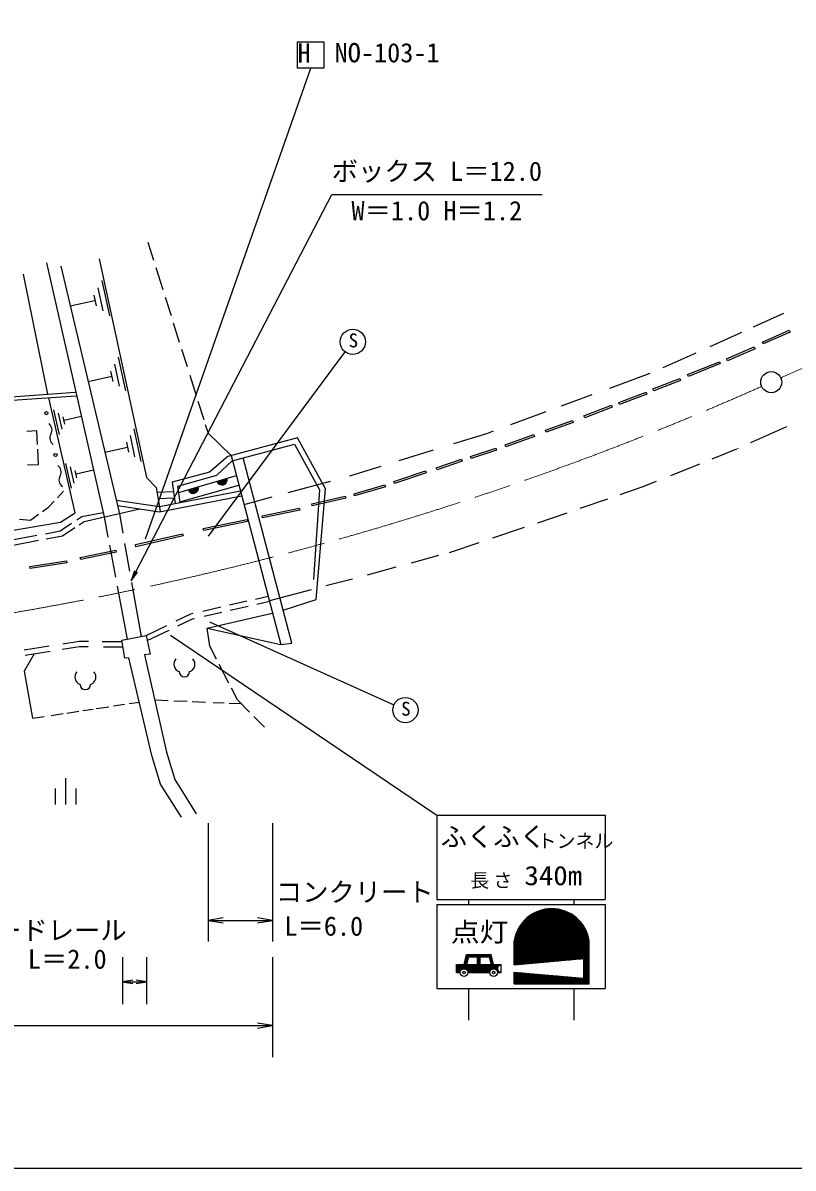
# Model space of a CAD drawing. Units: millimetres, scale not verified. Extents: x 40000 to 680000, y 20000 to 380000.
# Drawn here: x 386512 to 459704, y 205000 to 313851 of the extents above; entities that cross this region are included whole.
import ezdxf
from ezdxf.enums import TextEntityAlignment as Align

# ---------------------------------------------------------------- set-up
doc = ezdxf.new("R2010")
doc.units = ezdxf.units.MM
doc.header["$LTSCALE"] = 1000
doc.linetypes.add('CHAIN', pattern=[18.5, 12, -1.5, 3.5, -1.5])
for name, color, linetype, lineweight in [('M-BGD', 7, 'Continuous', 25), ('M-BMK', 2, 'CHAIN', 13), ('M-BMK-SRVR', 3, 'Continuous', 25), ('M-STR-STR3', 7, 'Continuous', 25), ('M-STR-STRC', 7, 'Continuous', 25), ('M-TTL-BAND', 7, 'Continuous', 25)]:
    doc.layers.add(name, color=color, linetype=linetype, lineweight=lineweight)
doc.styles.add('ＭＳ ゴシック', font='')
doc.styles.get('ＭＳ ゴシック').set_extended_font_data('MS Gothic')

# ---------------------------------------------------------------- blocks, each defined once
blk = doc.blocks.new('open_arrow')
at = {"color": 0, "linetype": 'Continuous', "lineweight": -2}
blk.add_lwpolyline([(7.5, 1.25), (0, 0), (7.5, -1.25)], dxfattribs=at)

msp = doc.modelspace()

# ---------------------------------------------------------------- linework, layer by layer
at = {"layer": 'M-BGD'}
for p, q in [((398392, 293008), (398925, 291314)), ((388751, 291042), (394227, 266892)), ((390108, 290715), (395678, 267173)), ((393759, 291417), (398252, 270636)), ((386551, 289966), (388847, 278559)), ((399147, 290608), (399809, 288502)), ((393619, 288668), (394099, 286488)), ((393999, 289368), (394729, 286008)), ((390999, 286958), (393349, 287468)), ((393239, 287968), (393459, 286958)), ((400039, 287771), (400586, 286032)), ((400803, 285340), (401375, 283520)), ((455932, 284962), (458816, 286266)), ((451823, 283103), (454838, 284467)), ((456789, 283514), (459337, 284640)), ((459418, 284457), (456870, 283331)), ((459337, 284640), (459418, 284457)), ((453381, 281914), (456018, 283070)), ((456018, 283070), (456099, 282887)), ((456870, 283331), (456789, 283514)), ((395569, 282088), (396269, 278868)), ((401585, 282855), (402108, 281190)), ((447363, 281086), (450496, 282503)), ((456099, 282887), (453461, 281731)), ((395209, 281418), (395669, 279328)), ((449677, 280432), (452699, 281647)), ((452774, 281462), (449751, 280247)), ((452699, 281647), (452774, 281462)), ((453461, 281731), (453381, 281914)), ((392699, 279778), (394959, 280268)), ((394849, 280748), (395059, 279778)), ((402366, 280370), (402970, 278449)), ((442294, 279139), (446117, 280544)), ((446387, 279060), (448934, 280058)), ((449007, 279872), (446460, 278874)), ((448934, 280058), (449007, 279872)), ((449751, 280247), (449677, 280432)), ((356838, 276171), (391463, 278754)), ((443148, 277756), (445735, 278754)), ((445735, 278754), (445807, 278568)), ((446460, 278874), (446387, 279060)), ((391573, 278378), (379432, 277540)), ((391463, 267275), (388990, 278200)), ((403147, 277887), (403694, 276148)), ((437680, 277443), (440618, 278523)), ((443220, 277570), (443148, 277756)), ((445807, 278568), (443220, 277570)), ((389979, 274738), (389449, 277078)), ((390239, 275228), (389899, 276748)), ((432865, 275673), (436242, 276914)), ((439828, 276493), (442435, 277512)), ((439901, 276307), (439828, 276493)), ((442508, 277325), (439901, 276307)), ((442435, 277512), (442508, 277325)), ((390499, 275718), (390339, 276418)), ((392059, 276438), (390419, 276068)), ((403839, 275684), (404102, 274848)), ((436181, 275149), (438748, 276065)), ((438815, 275877), (436249, 274960)), ((438748, 276065), (438815, 275877)), ((459078, 275451), (455653, 273927)), ((387820, 275067), (386870, 275012)), ((387892, 273765), (387820, 275067)), ((396699, 274628), (397129, 272618)), ((397039, 275268), (397709, 272178)), ((404102, 274848), (406307, 272723)), ((412606, 274414), (405986, 272637)), ((415253, 269571), (412606, 274414)), ((427449, 273865), (430594, 274838)), ((430594, 274838), (431222, 275069)), ((432331, 273743), (435061, 274721)), ((435128, 274533), (432399, 273555)), ((435061, 274721), (435128, 274533)), ((436249, 274960), (436181, 275149)), ((387997, 271866), (387916, 273322)), ((394289, 273058), (396449, 273528)), ((396349, 273988), (396549, 273058)), ((406404, 272219), (412327, 273821)), ((412327, 273821), (414696, 269466)), ((422255, 272257), (425539, 273274)), ((429052, 272643), (431455, 273417)), ((431517, 273227), (429113, 272453)), ((431455, 273417), (431517, 273227)), ((432399, 273555), (432331, 273743)), ((454323, 273339), (451969, 272388)), ((454470, 273401), (454416, 273377)), ((405986, 272637), (404244, 271139)), ((404941, 270860), (406404, 272219)), ((406307, 272723), (411029, 254770)), ((412059, 254910), (407429, 272496)), ((425798, 271552), (428201, 272391)), ((428267, 272203), (425864, 271363)), ((428201, 272391), (428267, 272203)), ((429113, 272453), (429052, 272643)), ((386959, 271836), (387997, 271866)), ((391129, 269628), (390599, 271978)), ((391389, 270118), (391049, 271648)), ((391649, 270608), (391489, 271318)), ((393219, 271338), (391569, 270968)), ((404244, 271139), (400691, 270198)), ((417566, 270807), (420549, 271730)), ((421775, 270249), (424756, 271263)), ((424821, 271073), (421839, 270060)), ((424756, 271263), (424821, 271073)), ((425864, 271363), (425798, 271552)), ((450814, 271920), (448052, 270803)), ((398252, 270636), (399188, 269700)), ((400691, 270198), (400993, 268185)), ((401248, 269815), (404941, 270860)), ((401323, 269230), (406804, 270833)), ((411724, 269210), (415731, 270305)), ((421839, 270060), (421775, 270249)), ((446702, 270257), (445341, 269707)), ((389791, 268724), (390359, 269328)), ((399188, 269700), (399562, 267453)), ((399265, 269236), (400825, 269304)), ((399497, 267895), (407186, 269383)), ((399508, 267388), (407313, 268899)), ((401445, 268272), (401248, 269815)), ((401436, 268343), (407043, 269925)), ((414696, 269466), (414139, 260931)), ((414382, 259050), (415253, 269571)), ((417983, 269092), (420907, 269931)), ((418038, 268899), (417983, 269092)), ((420962, 269739), (418038, 268899)), ((420907, 269931), (420962, 269739)), ((445341, 269707), (443249, 268991)), ((388373, 267415), (388946, 267826)), ((388946, 267826), (389480, 268394)), ((395363, 268501), (399497, 267895)), ((395487, 267978), (399508, 267388)), ((399361, 268660), (400913, 268718)), ((407532, 268065), (410195, 268793)), ((413960, 268136), (417144, 268860)), ((414004, 267941), (413960, 268136)), ((417188, 268665), (414004, 267941)), ((417144, 268860), (417188, 268665)), ((442059, 268584), (439434, 267685)), ((387224, 266590), (387999, 267147)), ((390072, 266392), (391463, 267275)), ((391631, 266624), (392116, 266950)), ((392116, 266950), (394134, 267302)), ((392320, 266465), (397634, 267663)), ((394227, 266892), (394590, 264960)), ((395678, 267173), (396003, 265349)), ((409242, 267008), (412773, 267731)), ((409282, 266812), (409242, 267008)), ((412813, 267535), (409282, 266812)), ((412773, 267731), (412813, 267535)), ((438211, 267267), (435410, 266308)), ((370557, 263058), (390072, 266392)), ((386186, 266672), (387224, 266590)), ((390059, 265564), (391143, 266294)), ((390275, 265095), (391445, 265879)), ((391853, 266152), (392320, 266465)), ((403655, 265792), (407824, 266660)), ((403696, 265596), (403655, 265792)), ((407864, 266464), (403696, 265596)), ((407824, 266660), (407864, 266464)), ((434155, 265883), (431142, 264873)), ((385293, 264672), (387851, 265151)), ((385422, 264188), (388006, 264671)), ((388652, 265301), (390059, 265564)), ((388719, 264804), (390275, 265095)), ((397201, 264258), (401687, 265300)), ((401732, 265105), (397246, 264063)), ((401687, 265300), (401732, 265105)), ((391962, 263042), (395348, 263737)), ((395388, 263541), (392002, 262846)), ((394733, 264197), (395304, 261160)), ((395348, 263737), (395388, 263541)), ((396177, 264373), (396644, 261752)), ((397246, 264063), (397201, 264258)), ((429844, 264438), (427030, 263496)), ((387157, 262174), (390659, 262724)), ((390690, 262526), (387188, 261976)), ((390659, 262724), (390690, 262526)), ((392002, 262846), (391962, 263042)), ((425995, 263213), (423415, 262510)), ((387188, 261976), (387157, 262174)), ((421952, 262111), (419224, 261367)), ((395462, 260317), (396408, 255279)), ((396838, 260665), (397751, 255544)), ((417713, 260955), (415312, 260329)), ((417833, 260987), (417713, 260955)), ((408617, 259089), (409821, 259364)), ((413911, 259964), (409935, 258929)), ((403618, 257947), (405326, 258337)), ((406148, 258525), (407801, 258903)), ((406214, 258027), (407918, 258416)), ((408727, 258601), (409948, 258880)), ((411247, 258039), (414382, 259050)), ((401066, 257010), (402459, 257683)), ((401226, 256532), (402626, 257208)), ((402459, 257683), (402690, 257735)), ((402626, 257208), (402825, 257253)), ((403735, 257461), (405424, 257847)), ((404035, 256332), (410202, 257761)), ((398217, 255636), (400182, 256584)), ((398326, 255133), (400402, 256135)), ((404279, 254625), (404035, 256332)), ((404035, 256332), (411029, 254770)), ((390301, 254831), (391854, 255077)), ((391854, 255077), (392746, 255071)), ((394053, 255062), (395940, 255049)), ((395918, 255183), (398217, 255636)), ((396197, 253476), (395918, 255183)), ((398217, 255636), (398601, 253859)), ((411029, 254770), (412059, 254910)), ((387589, 253895), (386616, 252221)), ((386644, 254252), (389021, 254628)), ((386722, 253758), (389110, 254136)), ((390252, 254317), (391891, 254577)), ((391891, 254577), (392717, 254571)), ((394171, 254561), (396022, 254549)), ((398601, 253859), (398078, 253789)), ((398078, 253789), (400168, 244522)), ((404924, 253362), (404279, 254625)), ((396580, 253510), (396197, 253476)), ((398775, 244209), (396580, 253510)), ((406085, 251086), (405172, 252876)), ((386616, 252221), (387417, 247762)), ((406892, 249504), (406326, 250614)), ((396616, 249148), (397590, 249295)), ((399045, 249502), (400310, 249448)), ((400868, 249424), (402123, 249371)), ((402611, 249350), (403864, 249297)), ((408059, 248337), (406892, 249504)), ((389201, 248031), (390340, 248203)), ((390691, 248255), (391836, 248428)), ((392216, 248485), (393195, 248633)), ((393473, 248675), (394677, 248856)), ((395120, 248923), (396173, 249081)), ((404595, 249265), (405639, 249221)), ((406126, 249200), (407171, 249156)), ((387417, 247762), (388538, 247931)), ((409470, 246926), (408460, 247936)), ((399576, 241491), (398775, 244209)), ((400168, 244522), (400935, 241944)), ((390568, 242070), (390568, 239570)), ((400935, 241944), (402990, 238669)), ((389568, 241070), (389568, 239570)), ((391568, 239570), (391568, 241070)), ((401597, 238356), (399576, 241491))]:
    msp.add_line(p, q, dxfattribs=at)
for centre in [(388746, 276756), (389611, 272781)]:
    msp.add_circle(centre, 150, dxfattribs=at)
for centre, radius, start, end in [((388536, 275149), 746, 329.33253, 55.22167), ((389820, 274388), 746, 149.33253, 235.22167), ((389401, 271175), 746, 329.33253, 55.22167), ((390685, 270413), 746, 149.33253, 235.22167), ((405434, 270432), 500, 196.30753, 16.30753), ((405434, 270432), 500, 196.30753, 16.30753), ((405434, 270432), 450, 196.30753, 16.30753), ((405434, 270432), 400, 196.30753, 16.30753), ((405434, 270432), 350, 196.30753, 16.30753), ((405434, 270432), 300, 196.30753, 16.30753), ((405434, 270432), 250, 196.30753, 16.30753), ((405434, 270432), 200, 196.30753, 16.30753), ((405434, 270432), 150, 196.30753, 16.30753), ((405434, 270432), 100, 196.30753, 16.30753), ((405434, 270432), 50, 196.30753, 16.30753), ((402693, 269631), 500, 196.30753, 16.30753), ((402693, 269631), 500, 196.30753, 16.30753), ((402693, 269631), 450, 196.30753, 16.30753), ((402693, 269631), 400, 196.30753, 16.30753), ((402693, 269631), 350, 196.30753, 16.30753), ((402693, 269631), 300, 196.30753, 16.30753), ((402693, 269631), 250, 196.30753, 16.30753), ((402693, 269631), 200, 196.30753, 16.30753), ((402693, 269631), 150, 196.30753, 16.30753), ((402693, 269631), 100, 196.30753, 16.30753), ((402693, 269631), 50, 196.30753, 16.30753), ((401580, 252884), 727, 135.79576, 252.2769), ((402137, 252884), 727, 287.7231, 44.20424), ((392168, 251670), 727, 135.79576, 252.2769), ((392725, 251670), 727, 287.7231, 44.20424), ((401859, 252192), 500, 180.00008, 359.99992), ((392447, 250977), 500, 180.00008, 359.99992)]:
    msp.add_arc(centre, radius, start, end, dxfattribs=at)
at = {"layer": 'M-BMK'}
for centre, start, end in [((337080, 554418), 293.87957, 309.29027), ((334945, 553471), 275.18915, 293.95195)]:
    msp.add_arc(centre, 300000, start, end, dxfattribs=at)
at = {"layer": 'M-BMK-SRVR'}
msp.add_circle((457629, 279703), 1000, dxfattribs=at)
at = {"layer": 'M-STR-STR3'}
for p, q in [((412609, 309538), (412609, 312038)), ((412609, 312038), (415109, 312038)), ((415109, 312038), (415109, 309538)), ((398149, 264806), (413859, 309538)), ((415109, 309538), (412609, 309538)), ((396807, 260835), (415859, 297538)), ((415859, 297538), (435859, 297538)), ((404106, 237789), (404106, 226538)), ((410239, 237789), (410239, 226538)), ((404106, 228538), (410239, 228538)), ((395985, 225049), (395985, 220575)), ((398258, 225049), (398258, 220575)), ((410239, 225049), (410239, 215538)), ((395985, 222692), (398258, 222692)), ((71018, 218538), (410239, 218538))]:
    msp.add_line(p, q, dxfattribs=at)
at = {"layer": 'M-STR-STRC'}
for p, q in [((404159, 265053), (417145, 282574)), ((404255, 256927), (421766, 249031)), ((400526, 255668), (425859, 238538)), ((425859, 238538), (425859, 234538)), ((425859, 238538), (441859, 238538)), ((441859, 238538), (441859, 230538)), ((425859, 234538), (425859, 230538)), ((425859, 230538), (441859, 230538)), ((425859, 230066), (441859, 230066)), ((425859, 230066), (425859, 226066)), ((428859, 230538), (428859, 230066)), ((438859, 230538), (438859, 230066)), ((441859, 230066), (441859, 222066)), ((434269, 228654), (439269, 228654)), ((434384, 228760), (439155, 228760)), ((434507, 228864), (439032, 228864)), ((434643, 228969), (438896, 228969)), ((434780, 229064), (438759, 229064)), ((434938, 229163), (438601, 229163)), ((435130, 229269), (438409, 229269)), ((435374, 229383), (438164, 229383)), ((435672, 229492), (437867, 229492)), ((436002, 229559), (437631, 229559)), ((436377, 229605), (437218, 229605)), ((433468, 227499), (440071, 227499)), ((433509, 227590), (440030, 227590)), ((433560, 227696), (439978, 227696)), ((433612, 227793), (439927, 227793)), ((433671, 227896), (439868, 227896)), ((433721, 227979), (439817, 227979)), ((433784, 228076), (439754, 228076)), ((433851, 228172), (439688, 228172)), ((433916, 228259), (439622, 228259)), ((433998, 228362), (439540, 228362)), ((434084, 228462), (439454, 228462)), ((434170, 228554), (439369, 228554)), ((433207, 224333), (433207, 226587)), ((433207, 226513), (440331, 226513)), ((433207, 226419), (440331, 226419)), ((433211, 226609), (440328, 226609)), ((433229, 226714), (440310, 226714)), ((440297, 226783), (433242, 226783)), ((433255, 226845), (440284, 226845)), ((433282, 226958), (440256, 226958)), ((433310, 227062), (440228, 227062)), ((433344, 227173), (440194, 227173)), ((433377, 227268), (440162, 227268)), ((433417, 227376), (440122, 227376)), ((440331, 222507), (440331, 226587)), ((425859, 226066), (425859, 222066)), ((433207, 226316), (440331, 226316)), ((433207, 226222), (440331, 226222)), ((433207, 226129), (440331, 226129)), ((433207, 226035), (440331, 226035)), ((433207, 225923), (440331, 225923)), ((433207, 225838), (440331, 225838)), ((433207, 225745), (440331, 225745)), ((433207, 225642), (440331, 225642)), ((433207, 225548), (440331, 225548)), ((433207, 225464), (440331, 225464)), ((433207, 225361), (440331, 225361)), ((427710, 223587), (427710, 224350)), ((427710, 224350), (428430, 224350)), ((427710, 224288), (431821, 224288)), ((428430, 224350), (428670, 225310)), ((428445, 224399), (428669, 224399)), ((428469, 224465), (428667, 224465)), ((428500, 224541), (428708, 224541)), ((428519, 224607), (428721, 224607)), ((428545, 224753), (428763, 224753)), ((428557, 224679), (428742, 224679)), ((428583, 224897), (428785, 224897)), ((428583, 224827), (428768, 224827)), ((428602, 224962), (428800, 224962)), ((428631, 225028), (428805, 225028)), ((428661, 225100), (428828, 225100)), ((428670, 225310), (431008, 225310)), ((428672, 225170), (431031, 225170)), ((428858, 225070), (428678, 224350)), ((428678, 224350), (429683, 224350)), ((428692, 225239), (431002, 225239)), ((428858, 225070), (429683, 225070)), ((429683, 225070), (429683, 224350)), ((429701, 224432), (429886, 224432)), ((429703, 224384), (429929, 224384)), ((429705, 224726), (429893, 224726)), ((429716, 225095), (429885, 225095)), ((429722, 224945), (429879, 224945)), ((429722, 224873), (429885, 224873)), ((429724, 224510), (429869, 224510)), ((429727, 225019), (429902, 225019)), ((429727, 224805), (429863, 224805)), ((429729, 224663), (429864, 224663)), ((429742, 224589), (429862, 224589)), ((429923, 225070), (429923, 224350)), ((429923, 225070), (430821, 225070)), ((429923, 224350), (431001, 224350)), ((430821, 225070), (431001, 224350)), ((430862, 225039), (431023, 225039)), ((430868, 225104), (431008, 225104)), ((430890, 224892), (431078, 224892)), ((430895, 224965), (431052, 224965)), ((430912, 224744), (431116, 224744)), ((430934, 224818), (431109, 224818)), ((430939, 224672), (431146, 224672)), ((430939, 224609), (431168, 224609)), ((430991, 224532), (431187, 224532)), ((430999, 224351), (431224, 224351)), ((431248, 224350), (431008, 225310)), ((431013, 224460), (431182, 224460)), ((431041, 224388), (431180, 224388)), ((431248, 224350), (431968, 224350)), ((431968, 223943), (431968, 224350)), ((433207, 225267), (440331, 225267)), ((433207, 225173), (440331, 225173)), ((433207, 225080), (440331, 225080)), ((433207, 224995), (440331, 224995)), ((433207, 224333), (439790, 224909)), ((433207, 224892), (439597, 224892)), ((433207, 224799), (438526, 224799)), ((433207, 224705), (437455, 224705)), ((433207, 224611), (436385, 224611)), ((433207, 224518), (435314, 224518)), ((433207, 224415), (434137, 224415)), ((439790, 224909), (439790, 223045)), ((439878, 224995), (439878, 222944)), ((439953, 224995), (439953, 222944)), ((440037, 224995), (440037, 222944)), ((440112, 224995), (440112, 222851)), ((440225, 224995), (440225, 222944)), ((427710, 224228), (431732, 224228)), ((427710, 224154), (431670, 224154)), ((427710, 224068), (431632, 224068)), ((427710, 223983), (431618, 223983)), ((427710, 223906), (428265, 223906)), ((427710, 223832), (428167, 223832)), ((427710, 223755), (428063, 223755)), ((427710, 223674), (428081, 223674)), ((427710, 223587), (428070, 223587)), ((428494, 223941), (431185, 223941)), ((428655, 223868), (431023, 223868)), ((428716, 223805), (430962, 223805)), ((428762, 223727), (430917, 223727)), ((428783, 223657), (430895, 223657)), ((428790, 223587), (430888, 223587)), ((431430, 223898), (431599, 223898)), ((431600, 223663), (431768, 223663)), ((431608, 223587), (431968, 223587)), ((431968, 223587), (431968, 223943)), ((433207, 222507), (433207, 223621)), ((433207, 223621), (439790, 223045)), ((433207, 223553), (433983, 223553)), ((433207, 223469), (434947, 223469)), ((433207, 223366), (436125, 223366)), ((433207, 223263), (437302, 223263)), ((433207, 223150), (438587, 223150)), ((425859, 222066), (441859, 222066)), ((428859, 222066), (428859, 219066)), ((433207, 223066), (439550, 223066)), ((433207, 222944), (440331, 222944)), ((433207, 222851), (440331, 222851)), ((433207, 222729), (440331, 222729)), ((433207, 222616), (440331, 222616)), ((433207, 222507), (440331, 222507)), ((438859, 222066), (438859, 219066))]:
    msp.add_line(p, q, dxfattribs=at)
for centre, radius in [((417859, 283538), 1200), ((422859, 248538), 1200), ((428430, 223587), 360), ((428430, 223587), 120), ((431248, 223587), 360), ((431248, 223587), 120)]:
    msp.add_circle(centre, radius, dxfattribs=at)
for centre, radius, start, end in [((436769, 226064), 3600, 8.34781, 171.65219), ((431968, 223970), 350, 90, 270)]:
    msp.add_arc(centre, radius, start, end, dxfattribs=at)
at = {"layer": 'M-TTL-BAND'}
msp.add_line((40000, 205000), (579000, 205000), dxfattribs=at)

# ---------------------------------------------------------------- block references
at = {"layer": 'M-STR-STR3'}
for p, xscale, yscale, rotation in [((396807, 260835), 131, 131, 62.6), ((410239, 228538), 193, 193, 180), ((398258, 222692), 129, 129, 180), ((410239, 218538), 193, 193, 180)]:
    msp.add_blockref('open_arrow', p, dxfattribs=dict(at, xscale=xscale, yscale=yscale, rotation=rotation))
for p, xscale, yscale in [((404106, 228538), 193, 193), ((395985, 222692), 129, 129)]:
    msp.add_blockref('open_arrow', p, dxfattribs=dict(at, xscale=xscale, yscale=yscale))

# ---------------------------------------------------------------- texts
at = {"layer": 'M-STR-STR3', "style": 'ＭＳ ゴシック'}
for s, p in [('H', (412610, 309513)), ('NO-103-1', (416136, 309554)), ('ボックス L＝12.0', (415859, 298288)), ('W＝1.0 H＝1.2', (417734, 294538)), ('コンクリート', (410549, 229771)), ('ガードレール', (381374, 226143)), ('L＝6.0', (411359, 226538)), ('L＝2.0', (386984, 223405))]:
    msp.add_text(s, height=1833, dxfattribs=at).set_placement(p, align=Align.BOTTOM_LEFT)
at = {"layer": 'M-STR-STRC', "style": 'ＭＳ ゴシック'}
for s, height, p in [('S', 1320, (417469, 282616)), ('S', 1320, (422458, 247604)), ('ふくふく', 1833, (426212, 235038)), ('トンネル', 1320, (435418, 235038))]:
    msp.add_text(s, height=height, dxfattribs=at).set_placement(p, align=Align.BOTTOM_LEFT)
at = {"layer": 'M-STR-STRC', "style": 'ＭＳ ゴシック', "width": 1.1}
for s, p in [('340m', (434173, 231338)), ('点灯', (427166, 225976))]:
    msp.add_text(s, height=1833, dxfattribs=at).set_placement(p, align=Align.BOTTOM_LEFT)
at = {"layer": 'M-STR-STRC', "insert": (429024, 231538), "char_height": 1320, "attachment_point": 7, "style": 'ＭＳ ゴシック'}
msp.add_mtext('\\T1.22;長さ', dxfattribs=at)

doc.saveas('drawing.dxf')
